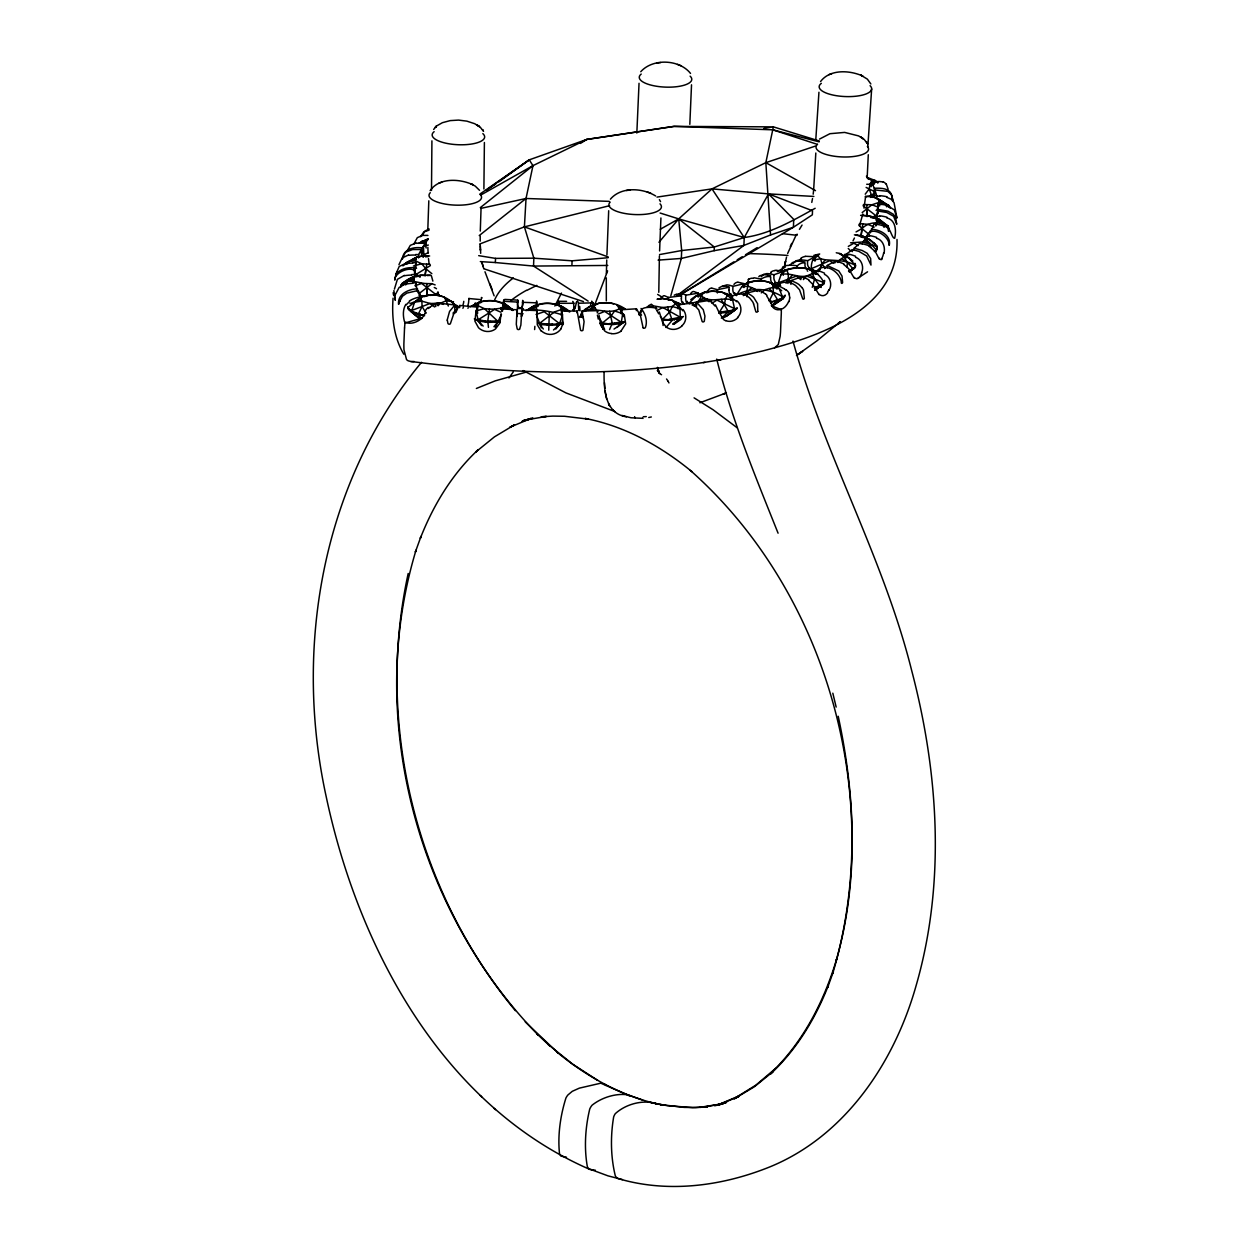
<?xml version="1.0" encoding="UTF-8"?>
<svg xmlns="http://www.w3.org/2000/svg" width="1249" height="1249" viewBox="0 0 1249 1249"><rect width="100%" height="100%" fill="white"/><g stroke="black" fill="none" stroke-linecap="round" stroke-linejoin="round"><path stroke-width="1.5" d="M480.194 241.151L480.209 236.17M789.711 297.918L789.118 301.633M501.692 311.11L501.723 308.94L517.055 309.783L516.945 316.528L517.148 315.685A15.769 0.827 86.1 0 0 517.195 315.466M621.362 312L621.346 312.391A5.23 1.998 82.2 0 1 621.237 313.811M621.362 311.907L621.393 309.736L636.428 308.8L640.456 315.654L643.094 327.769M559.333 305.63L559.318 306.598M559.333 305.131L558.709 301.712M606.296 277.824L606.327 300.868M678.363 307.004L678.41 304.818L692.414 302.992L698.784 309.939L702.157 321.539A1.608 1.405 -72.1 0 0 704.311 321.258L704.936 316.138L703.234 309.658L696.692 302.367L696.583 305.131A5.261 2.467 81.1 0 1 696.38 306.739M502.488 311.11L503.644 304.147L505.361 304.085L513.136 309.939M536.492 302.352L536.602 300.9M668.449 299.51L668.48 297.465L664.468 295.732M678.363 307.098L678.363 307.473A5.23 2.748 77.8 0 1 678.207 308.909M814.707 290.346L823.747 284.007L824.293 280.713M437.384 305.412L437.447 303.023L454.886 304.959L454.777 307.722A5.23 1.858 -79.7 0 0 455.432 311.017M668.449 299.135L668.434 300.103M730.79 298.854L730.79 299.151A5.23 3.419 72.3 0 1 730.665 300.338M730.79 298.667C731.93 293.718 743.545 292.297 747.776 296.513A28.774 17.08 77.3 0 1 749.822 298.168L752.647 301.774A9.274 5.511 77.1 0 1 753.631 303.944M393.06 298.183C391.686 317.418 393.732 337.277 403.786 354.185M760.672 281.056C759.22 277.871 772.444 274.015 770.633 278.574A5.23 3.747 71 0 0 772.007 282.977M776.894 289.143A5.23 3.966 65.1 0 0 777.112 287.785C776.847 281.852 788.416 280.9 792.397 283.632A32.521 23.122 71.4 0 1 795.675 285.584L799.563 289.784L802.732 298.87A1.624 1.062 -84.1 0 0 804.356 298.324L803.482 290.08A9.274 6.588 71.5 0 0 802.311 287.973M606.374 273.703L606.749 259.979M875.83 226.038L877.11 219.106L878.874 219.075L888.164 226.131L888.492 231.377M427.814 229.519L428.813 200.808M480.287 231.065L481.037 208.973M796.971 268.067C795.785 263.867 806.916 260.604 804.949 264.71A5.23 4.247 62.9 0 0 806.526 269.019M815.956 273.469L815.956 273.562A5.23 4.403 54.9 0 1 815.862 274.405M503.784 299.666L503.331 304.022A5.215 0.937 -85.4 0 1 503.222 305.49M447.314 320.181L447.954 323.553A1.655 1.592 53.8 0 0 450.343 323.803L454.402 311.922L459.726 305.474L477.618 307.145L477.165 308.3M561.457 311.048L577.163 311.048L580.566 330.236A1.624 1.577 -37.2 0 0 582.971 330.22L584.079 321.696L582.003 311.11L581.862 313.764M846.104 256.701L846.182 254.25L852.411 249.644L858.953 251.408L866.65 255.983L870.99 265.085L870.631 258.527L867.181 253.297L862.185 250.487L854.207 248.192L854.113 250.393M712.008 288.191L717.332 289.659L717.394 292.328A5.215 2.342 80.4 0 0 717.348 292.984M659.41 255.936L658.785 292.313M827.135 267.848L827.244 265.475L838.797 270.971L842.029 276.091L842.607 282.461A1.608 0.843 -87.3 0 1 841.342 283.101C840.952 270.643 821.077 260.526 815.972 273A15.784 13.239 72.8 0 1 808.696 268.301M866.525 238.528L866.525 238.434A5.23 4.855 16.2 0 1 866.166 240.167M866.541 238.34C867.665 223.758 889.538 234.5 889.101 245.226M418.509 257.356L418.618 254.64L421.335 249.488L412.576 249.55L405.347 252.314L402.069 259.105M606.92 254.874L608.685 210.738M415.589 285.459L415.698 282.68M517.351 309.471L517.195 315.091M659.597 250.94L660.924 217.966M871.459 184.805L871.568 182.229L876.486 181.651A42.778 33.036 -67.4 0 1 880.607 181.589M400.991 285.334L400.726 286.88L400.991 285.334C407.861 276.638 420.148 274.218 430.78 275.358L427.111 275.561M400.976 285.959L401.491 284.444M401.46 285.256L402.225 283.382L412.264 277.262L420.554 275.155L423.692 275.498M402.162 284.803L403.162 282.93M403.13 283.757L404.333 282.336M429.656 255.998L424.582 255.623L416.479 257.294L405.909 262.821L405.847 264.257L408.704 261.962M404.301 282.961L405.706 281.603M409.001 281.322L410.952 280.135M420.007 319.12L408.485 309.284L407.752 306.801M409.235 310.002L408.517 308.456M410.203 310.907L409.266 309.377M420.304 319.12L411.374 311.985L414.59 302.133C421.709 294.483 433.075 293.109 442.568 296.669M412.81 262.649L415.792 262.649L414.574 274.296M412.826 311.594L422.334 315.232L412.794 312.422L410.234 310.08M415.574 276.107L413.841 267.754M416.151 313.749L416.182 312.921M417.447 291.563L415.698 282.68L412.716 282.836M417.837 275.42L420.117 276.513L415.62 274.686L430.405 265.584M399.961 300.712L402.506 296.185L406.862 293.109L418.212 290.471L418.118 292.859M423.005 242.774C429.469 242.15 420.148 247.24 422.193 250.69A5.261 4.84 34 0 0 424.051 254.843M420.148 314.873L420.179 314.045M419.711 295.373L424.566 296.622L427.096 295.591L426.815 283.585C418.462 283.461 410.375 278.418 402.225 283.382M425.768 256.498L423.833 254.812L423.427 246.147L428.345 245.054M431.92 140.856L431.498 190.472M424.629 315.716L422.365 314.607M427.907 256.888L425.8 255.67M454.667 312.234L453.325 312.578L453.278 314.014L456.728 310.798M457.243 306.723L456.525 305.178L457.743 307.863L457.275 305.911M459.726 305.474L459.648 307.66M468.968 298.417L468.703 301.243A5.199 1.858 -79.8 0 1 467.704 305.724M536.898 314.17L537.132 310.579L521.832 310.002L520.864 325.099L519.6 329.08M522.691 300.416L522.098 309.627M577.522 301.384L577.819 301.68A52.723 7.603 89.3 0 1 578.349 302.492L578.74 310.564M640.097 314.498A5.261 1.686 85.1 0 0 640.94 311.235C641.065 306.177 653.118 307.035 656.818 308.378M877.969 204.446L877.844 209.395L887.977 211.175L893.488 214.36L895.752 218.341L896.751 224.289L893.613 216.28L886.821 212.486L877.688 210.987L876.642 218.731A5.23 4.855 -10.4 0 1 876.252 220.48M414.84 267.739C406.268 267.005 395.121 269.659 394.778 280.104C394.356 273.016 408.72 266.365 414.637 270.424A5.261 4.949 9.1 0 0 416.635 274.546M415.792 262.649L415.667 265.428A5.23 4.949 -12.3 0 0 416.557 268.394M421.335 249.503L421.225 252.251A5.261 4.871 31.1 0 0 423.083 256.404M418.212 290.471L420.975 296.513L420.866 298.87M476.244 320.212L474.308 318.917L478.336 321.04L487.703 322.383L499.834 321.961L499.865 321.134L485.315 321.024L476.275 319.385M484.393 142.495L483.894 188.989M481.552 325.567L478.336 321.04L476.088 310.939L479.132 302.336L469.936 306.895M480.568 321.18L480.615 320.353M485.283 321.852L485.315 321.024M490.17 322.211L490.201 321.383M607.779 265.444L533.526 266.068L495.353 262.54L495.525 258.387L478.695 255.655M495.088 322.258L495.119 321.43M495.197 327.285L501.474 314.514M510.092 309.424L510.154 308.003C502.098 300.103 489.389 299.26 478.992 302.133L474.745 305.38L476.743 305.256M508.499 307.613L512.808 310.517M517.898 300.197L517.351 309.393M528.015 310.626L528.062 309.799C539.911 300.025 558.319 301.618 569.669 311.547M529.576 310.345L529.623 308.925L533.261 308.316M531.325 309.502L531.356 308.69M541.363 327.8L536.82 316.184M542.3 324.459L542.347 323.632L537.679 322.913L539.927 324.443L549.638 325.271L559.162 324.818L563.424 323.069L554.556 324.178L542.347 323.632M547.203 324.881L547.234 324.053M552.105 324.974L552.136 324.147M556.882 324.74L556.929 323.913M555.805 329.033L559.162 324.818L562.534 314.982L560.723 306.146C550.715 301.946 538.272 302.227 529.826 309.861C540.739 309.736 552.042 311.423 562.534 314.982M561.347 324.194L561.379 323.366M565.141 311.032L565.188 309.611L562.472 307.192M566.905 311.376L565.188 309.611M571.917 265.038L572.089 260.807L608.107 257.731M572.698 301.415L572.916 301.618A50.241 7.275 89.5 0 1 573.541 302.539L573.822 306.021A5.23 0.859 89.4 0 0 573.947 310.689M577.163 311.063L577.085 312.859M582.643 317.668L581.331 315.06L582.221 311.891M581.519 315.997L581.409 313.499M581.331 315.06L581.706 312.391C592.963 300.9 612.088 299.526 625.062 308.893L620.05 308.3C608.169 316.231 594.102 305.131 581.706 312.391M581.956 317.152L581.55 315.17M583.939 311.22L590.855 305.693L593.712 305.818L599.13 303.101L609.075 302.695L613.649 303.866M585.125 310.845L585.188 309.409L586.593 309.081M602.752 329.268L602.424 322.96L598.708 317.418M599.957 323.819L604.844 324.272L604.875 323.444L600.004 322.991M604.844 324.272L624.89 321.633L614.024 329.065M616.694 304.631L622.689 313.593L621.128 323.616L612.182 324.646L609.809 323.569M614.555 324.209L614.602 323.382M619.067 323.694L619.098 322.867M623.079 322.867L623.126 322.055M639.035 83.277L636.834 133.081M636.428 308.8L636.35 310.611M640.269 314.217L640.237 315.045L639.129 314.561L639.191 313.14L641.643 310.845L639.191 313.14L641.564 315.076M663.094 325.505L662.657 319.182L669.964 311.688L672.243 306.52L676.052 303.46L679.846 303.757L672.024 300.135L662.532 298.495L657.848 298.995M662.61 320.603L665.124 319.525L662.657 319.182L660.315 316.528M665.077 320.337L683.453 316.512L672.711 324.022M667.528 320.197L669.948 319.354M669.917 320.181L674.429 319.697L674.476 318.87M674.429 319.697L676.568 318.62M676.552 319.244L678.55 318.089M673.289 324.147L680.315 318.714L680.002 308.597L672.024 300.135L662.532 298.495L657.036 299.229M681.392 298.511L681.501 295.779L680.159 295.092A50.21 22.95 81.9 0 0 678.098 294.264L677.473 294.124A22.623 10.351 81.9 0 0 676.849 294.046L674.179 295.186M681.97 317.855L682.001 317.027M691.524 84.807L689.823 124.322M677.926 295.342A9.274 4.247 82 0 1 678.785 294.171L681.127 293.421A22.623 10.335 81.8 0 1 681.595 293.484L683 293.874A55.362 25.277 81.8 0 1 684.436 294.483L685.779 295.17L685.67 297.902A5.23 2.357 82 0 0 686.435 302.461M692.414 302.992L692.321 305.365M658.067 260.135L681.345 258.434L714.147 250.674L714.287 247.005L678.707 218.887L660.112 213.033M690.744 299.713C701.563 290.439 717.441 288.566 730.025 295.31L727.558 295.264L725.466 298.558L724.607 303.866L718.753 313.218L727.855 312.328L737.253 308.487M721.173 312.812L721.204 311.985L731.742 310.392L737.285 307.863M725.747 312.359L725.794 311.532M718.956 287.879L723.046 285.756A22.654 13.442 77.3 0 1 723.671 285.787L724.685 285.927A50.257 29.82 77.3 0 1 727.371 286.63L729.135 287.239L729.026 289.955M729.869 311.61L729.9 310.782M722.999 286.63A9.274 5.511 77.4 0 1 723.842 285.771L726.871 284.881A22.669 13.427 77.1 0 1 727.496 284.913L728.901 285.131A52.755 31.272 77.1 0 1 731.18 285.756L732.944 286.364L732.835 289.097A5.23 3.076 77.4 0 0 733.897 293.593M733.382 310.579L733.428 309.752M725.81 316.606L734.865 310.267L732.695 300.182L727.558 295.264L721.953 292.172L711.946 291.079L703.406 292.641L698.628 301.056L694.163 305.911L698.628 301.056L704.124 297.496M736.176 309.299L736.207 308.487M743.42 293.827L743.342 295.638M765.699 294.139L759.236 290.033L747.23 292.953L747.121 295.716A5.261 3.185 76.3 0 1 746.996 296.825M714.147 250.674L743.904 245.413L770.555 234.968L765.84 162.651L773.365 126.867L819.36 141.012M776.378 270.299L783.357 271.439L773.99 274.749L773.865 277.481A5.23 3.653 71.6 0 0 775.223 281.884M787.947 281.634L787.869 283.445M791.07 283.289L791.179 280.541M814.91 256.872L807.635 260.682L807.51 263.414A5.23 4.169 63.8 0 0 809.071 267.739M815.816 153.018L813.614 190.535M818.938 92.239L815.784 139.904M824.683 266.771L824.605 268.566M852.411 249.659L852.333 251.642M868.289 154.72L867.165 177.858M871.646 89.007L867.821 146.867M870.225 230.815L870.131 232.985M871.099 231.627L873.91 224.102L876.845 224.57M872.333 197.404L869.179 188.942L870.178 183.665L872.426 180.402L875.018 180.496L877.625 182.573M874.206 191.019L874.316 188.271L871.568 182.229M892.005 196.452L892.941 200.746L891.427 194.688L887.742 191.347L874.971 189.926L874.862 192.689A5.23 4.684 -43.5 0 1 872.708 196.78M877.844 209.395L877.594 213.001M425.909 242.946L425.862 244.039M785.215 295.123L780.719 298.901L771.367 301.93L777.424 301.056L783.139 298.573L785.168 295.951M775.567 301.212L775.598 300.385M809.727 268.301L816.799 271.673C805.09 267.536 790.617 264.195 781.047 274.624L777.659 284.444L780.594 285.49L776.55 282.539M779.033 284.897L779.064 284.069M779.142 300.213L779.173 299.385M782.015 298.979L782.061 298.152M773.802 304.881L783.139 298.573L779.22 288.613C769.837 279.417 754.177 278.121 743.186 285.069M784.06 297.527L784.091 296.716M814.91 290.096L819.5 286.833L819.563 285.397C813.692 278.527 808.759 269.253 812.756 260.12L819.672 253.969L815.285 254.999M812.912 270.502L812.943 269.675M816.221 286.895L814.27 288.066L822.107 284.475L824.559 280.432L824.527 281.977M816.19 287.52L817.986 286.271M817.954 287.098L820.936 285.069M820.89 285.88L822.107 284.475M822.076 285.1L823.075 283.648M816.003 289.222L823.747 284.007L823.809 282.586C819.531 272.985 808.868 266.786 798.47 267.973M824.262 282.899L824.293 282.087M844.808 255.67L844.87 254.25L847.244 255.655M848.555 271.595L854.613 267.52L855.362 264.257M850.179 270.924L851.631 269.581M849.679 272.188L853.848 268.192M853.816 269.019L854.613 267.52M854.909 264.148L854.941 263.32M854.597 268.145L855.175 266.63M855.128 267.458L855.534 264.991M860.936 237.232L862.825 223.899M863.465 236.248L863.434 237.076L865.9 237.045L858.531 235.858M874.331 216.748L871.927 217.607L876.626 216.218L878.656 211.19M874.971 189.926L876.829 196.374M854.378 234.843L857.688 235.483L855.971 234.906C863.309 235.437 870.225 239.074 875.33 244.32L877.235 248.473L875.362 251.642L869.117 246.256M875.33 244.32L877.282 247.645L875.362 251.642L879.187 259.011M876.174 251.19L876.236 249.769L865.713 238.793L860.873 235.577M876.736 246.802L876.782 245.975M876.767 250.112L876.814 249.285M877.126 249.191L877.157 246.521L868.836 238.965L865.713 238.793L862.794 241.978L850.522 242.806M883.636 224.445L883.699 223.025L878.874 219.075L870.772 216.171L862.294 215.515M879.608 206.054L878.344 199.044L888.726 205.445L888.664 206.866L884.62 203.509C879.358 199.091 872.255 194.938 865.26 196.718C874.269 195.125 882.184 201.027 888.601 206.631M882.059 222.619L885.119 224.039L889.069 229.754M886.15 204.93L884.62 203.509M886.322 225.538L885.119 224.039M887.524 205.773L886.181 204.305M887.321 226.444L886.337 224.914M888.101 227.568L887.368 225.616M888.679 228.083L888.71 227.256M888.882 230.878L889.101 228.926M878.562 200.761L888.726 205.445L890.334 208.083L889.616 207.365M876.72 198.794L876.782 197.295M425.847 244.195L425.768 245.725A5.23 4.949 18.3 0 0 426.206 247.989M537.086 315.435L537.289 324.771L541.176 331.141M835.081 261.525L835.019 262.852M801.187 278.527L801.28 276.903L803.575 277.793M693.835 291.548L698.378 293.203L698.3 294.67M738.128 282.243L744.107 283.648L743.936 286.286A5.215 3.794 73 0 0 743.936 287.551M759.236 290.033L759.158 291.47M783.342 271.736L783.279 272.735M481.318 298.792L480.771 301.071M536.664 304.413L536.711 301.665M578.74 303.242L593.025 302.836L592.932 305.583A5.215 1.702 87.3 0 0 592.853 306.848M655.787 307.223L655.678 308.94M696.692 302.367L710.275 300.26L710.166 301.883M477.602 307.223L477.508 308.768M537.132 310.595L537.054 311.828M581.972 311.001L597.412 310.689L597.272 312.89M588.154 301.118L533.526 266.068L533.854 258.184L524.408 226.865L526.032 198.482L532.964 165.649L529.248 159.841L479.928 194.063M814.832 258.496L814.77 259.48A5.215 4.621 53.4 0 0 814.988 261.197M783.279 272.938L783.201 274.109A5.215 4.247 65.2 0 0 783.279 275.28M847.025 267.52L847.337 262.321L844.012 257.107L840.811 253.719L836.252 252.766M480.646 302.914L480.756 301.274M536.586 305.568L536.539 303.476M849.32 271.517L855.424 266.958L855.331 264.882M698.269 295.061L698.222 295.841A5.215 3.201 78.8 0 0 698.191 297.106M404.535 327.956L403.88 343.725A91.458 61.966 -68.4 0 0 403.973 349.798L406.534 359.556A10.96 7.432 -68.4 0 0 408.251 360.836L410.952 361.523M536.633 304.897L537.32 306.567M477.493 309.049L477.43 309.893A5.23 1.28 -80.8 0 0 477.743 313.171M517.055 309.783L516.29 324.256L517.211 328.971A1.577 1.561 11.9 0 0 519.615 329.096M521.832 310.002L521.504 316.606L521.567 315.466M897.001 239.48C899.311 309.986 818.095 336.824 762.546 350.985C647.809 378.369 528.062 376.261 411.67 361.57M414.684 269.347L414.543 272.126A5.261 4.965 4.9 0 0 416.463 276.123M501.083 313.749L499.897 323.007L495.478 328.987A13.302 13.052 51.1 0 1 478.523 327.753L474.917 321.18L475.947 311.891M394.434 289.081L397.401 279.339L404.426 275.358M396.011 273.796L399.18 266.537L405.628 263.32M813.177 194.188L813.708 189.645M475.338 302.867L474.198 305.396M865.651 196.234L863.996 208.161M404.801 263.82L409.485 261.244L415.371 260.822L421.709 263.742L425.94 268.816L425.003 276.029L426.799 264.132M860.998 235.811L861.982 228.598C868.898 221.432 879.874 221.354 888.164 226.131M501.536 310.095L501.723 308.925M883.949 253.328C885.619 247.255 882.778 239.746 876.455 238.231M512.933 310.377C505.47 305.412 497.414 309.971 489.483 309.034L487.766 320.962L488.453 327.363M548.748 330.189L549.341 311.828M576.273 303.07L574.93 308.69L572.667 309.83M784.84 264.897L786.527 257.169M811.788 202.4L812.521 198.544M408.189 573.478C375.09 725.06 416.557 891.333 515.384 1010.675M503.972 302.242L503.285 304.397M407.439 250.346L410.328 245.35L416.011 243.055M557.569 302.758L558.194 301.274L566.578 301.337M862.825 214.032L859.406 226.038M557.304 303.882L556.742 305.505M812.256 287.332L814.645 278.824L809.602 274.749C800.25 279.667 790.57 271.767 781.047 274.624M670.807 295.794L681.345 258.434L681.673 250.534L678.707 218.887L711.992 188.88L765.84 162.651L815.316 146.117M398.931 264.694L402.225 257.903L408.595 254.952M861.623 272.735C864.214 266.896 861.529 259.199 855.471 257.247M889.335 245.116C891.224 235.296 880.077 229.519 871.193 229.238M402.397 259.136C403.13 248.926 413.903 246.662 422.303 247.927M399.727 301.384L398.712 304.241M420.663 236.701L423.77 231.955L429.047 230.175M415.371 260.822L416.479 257.294M787.635 253.485L796.425 234.437M422.287 235.53L424.957 231.018L429.156 228.989M594.586 305.24L607.607 270.892M888.523 230.55L888.945 229.457C881.388 221.198 872.13 214.703 860.608 215.374M413.762 244.258L417.322 237.653L423.38 235.046M415.121 285.662L421.694 283.476L436.65 295.139L437.993 291.782M757.784 311.376L757.597 303.71L753.631 297.309A32.521 19.266 77.1 0 0 750.914 295.186L747.23 292.953M790.274 246.553L791.679 243.414M395.215 294.842L399.149 287.442L405.55 283.882M829.117 290.096C832.427 284.616 830.304 276.825 824.402 274.296M660.331 299.26L661.346 297.262M581.644 313.811L582.19 312.703M781.109 271.517L782.873 268.27M853.02 240.807L854.441 238.013M430.14 190.66C439.133 177.358 459.741 178.701 472.762 184.665L470.701 183.681L475.229 186.101L479.522 190.316M554.853 306.036L561.472 293.062M405.675 284.928L407.393 281.618L413.669 277.45L414.153 280.9M706.294 292.812L707.262 290.97M746.527 284.304L748.416 280.838M609.559 329.58L612.244 323.226L609.668 311.22M425.05 313.421L425.722 312.203M424.972 313.546C421.99 320.931 410.578 325.927 404.489 321.649C402.959 316.044 402.662 309.455 405.831 304.35M790.305 265.241L791.163 263.882A9.274 7.478 63.1 0 1 792.615 262.524L796.737 261.26A22.623 18.282 63.3 0 1 797.58 261.213L800.078 261.291A55.362 44.714 63.3 0 1 802.654 261.572L805.074 261.978M813.864 196.436L768.51 193.892L744.232 237.529L743.904 245.413L677.005 295.56M433.637 129.443L436.807 125.852L442.38 122.699L450.218 120.607L458.555 120.091L466.845 121.137L474.745 123.729L480.272 127.242L483.55 131.332M820.546 81.56C829.976 68.914 849.929 70.178 862.887 76.111L860.826 75.127L867.368 79.14L870.85 83.964M761.219 276.825L763.592 274.343L766.667 273.625A22.654 16.096 71.2 0 1 767.417 273.625L768.635 273.703A50.257 35.706 71.2 0 1 771.851 274.249L773.99 274.749M837.938 262.54L839.422 259.995L844.012 257.107L848.414 257.544L852.833 261.041M420.226 297.715L421.834 301.165L422.1 306.52L418.056 314.654L421.787 318.511M800.234 259.511L801.062 258.387M452.669 303.398L453.34 302.086A4.528 2.951 -72.9 0 0 453.481 301.618M799.422 229.379L802.061 225.054M781.921 271.876L784.606 270.081L786.808 270.252L788.244 273.718L788.353 279.073L785.918 283.086L792.334 274.921M735.895 294.342L736.66 294.873L741.703 286.77C751.695 278.949 766.527 279.151 776.909 285.834M560.973 328.706L562.956 323.475L562.503 315.935M793.115 263.477L795.8 260.869L799.298 259.964A22.623 18.251 63.1 0 1 800.141 259.917L801.515 259.933A50.21 40.514 63.2 0 1 805.199 260.292L807.635 260.682M640.753 71.724C652.743 58.125 679.362 59.265 690.525 73.426M610.402 199.184C621.128 186.476 642.501 187.865 655.631 195.968M424.27 244.882L426.768 241.135L421.975 241.291L418.79 243.414M822.139 264.148L825.136 259.745C835.472 260.744 846.01 259.761 855.487 265.522L848.414 257.544L839.047 253.516M508.952 377.963L513.355 371.796M407.549 263.882C412.061 257.84 421.038 254.983 428.391 256.186M421.522 362.304C322.367 481.817 293.453 646.826 326.161 796.487C358.244 947.726 442.177 1105.162 589.95 1169.47L595.367 1170.235M865.214 194.188L869.179 188.942L874.347 191.456M797.33 234.266L796.971 235.327L782.483 233.641M493.933 326.692L497.477 322.445M658.957 242.29L678.707 218.887L744.232 237.529C770.024 234.031 792.928 220.495 815.16 208.286M438.149 305.724L440.226 303.304L446.205 300.728L451.654 301.462L458.055 307.566M666.045 327.503L672.212 320.29L667.544 307.02L662.844 307.519L653.368 305.88L646.935 307.113M688.995 303.351L695.958 296.185L701.313 295.935C710.587 303.913 722.5 296.481 732.695 300.182M803.357 279.604L806.557 275.998L823.809 282.586M737.597 317.371C742.406 312.921 741.812 304.537 736.801 300.744M428.469 308.503L430.046 307.129M873.457 182.011L875.018 180.496L877.938 182.947M418.961 293.671L431.92 283.679L435.152 284.913M681.751 325.895C686.7 321.93 687.106 314.186 682.984 309.471M862.169 212.58L871.927 204.758L878.812 202.494L884.87 203.493L886.774 206.866M616.99 327.472L621.128 323.616M819.531 139.076L829.929 133.705L844.652 132.41L858.641 135.922L864.152 139.435L867.446 143.526M553.51 329.955L559.162 324.818M721.329 318.183L727.855 312.328L727.917 310.907L721.204 299.338M454.886 304.959L449.562 311.407L447.361 319.432A12.74 9.898 -82.4 0 0 447.189 320.197M839.999 321.961L817.08 340.743L796.472 355.465M840.187 321.774L837.767 323.897L840.343 321.649M588.482 310.377L593.712 305.818L596.023 309.284M428.142 238.637L420.195 242.806L421.834 242.54M700.299 295.638L704.046 292.5L707.683 291.86M761.234 292.875L765.294 289.503L772.741 287.442L779.22 288.613L781.702 290.767M854.207 248.192L859.577 243.446L862.388 244.07M602.424 322.96L611.011 315.966L614.633 311.017L622.689 313.593M621.159 330.813L625.687 323.866L624.25 314.545M751.57 287.613L743.826 295.326L746.777 291.501L748.401 282.789L744.529 284.803M480.287 207.646L532.964 165.649L586.811 139.42L674.054 126.383L773.365 126.867L763.857 128.444M479.241 235.561L526.032 198.482L609.262 201.37M678.41 320.072L681.439 317.699M771.617 305.521L777.424 301.056L777.487 299.635L773.303 292.797L769.009 288.472M874.347 251.627L875.408 250.815M771.944 305.505L780.89 298.792M819.203 141.855L772.788 129.818L674.054 126.383L586.811 139.42L529.248 159.841L498.976 181.73M678.379 319.51L681.423 317.324M726.137 316.309L732.429 311.828M486.361 190.129L529.248 159.841M402.896 265.865L409.485 261.244L415.979 259.152M454.636 313.046L455.776 312.25M849.414 271.158L855.424 266.958M673.742 324.397L681.205 319.244M796.768 355.231L802.701 351.219M796.706 355.278L802.373 351.437M486.345 190.238L495.822 183.868M723.92 317.621L734.865 310.267M772.272 305.896L783.139 298.573M539.99 323.023L554.431 311.922L561.269 309.611L569.825 311.844M857.938 278.137L867.555 271.814M712.117 303.21L716.942 300.119L734.927 308.846M409.36 300.947L411.436 299.776M580.41 143.432L586.811 139.42M526.032 310.704L534.619 305.459L536.086 305.677L536.633 309.143M680.83 294.296L733.897 261.853M737.207 259.823L742.187 256.779M745.497 254.749L757.113 247.661M679.159 295.467L793.412 227.24L812.35 214.828L812.521 210.769L768.51 193.892L711.992 188.88L657.005 197.092M785.199 267.192L777.237 271.548M478.398 319.619L494.557 309.409L500.88 312.203M848.321 246.381L853.801 243.258L858.266 245.631M480.6 195.141L532.964 165.649M660.268 229.254L678.707 218.887M856.049 231.924L861.951 228.598L869.335 234.703M502.629 305.583L505.361 304.085M526.75 290.424L536.82 285.397M489.483 309.034L484.409 308.659L478.008 305.724L472.06 306.146C483.191 298.355 499.912 298.573 509.373 308.893L503.097 305.849M648.34 305.818L651.353 304.21L653.368 305.88M827.244 265.475L835.097 261.213L837.689 261.993M657.052 310.47L662.844 307.519L680.377 317.293M423.833 254.812L428.423 252.579M697.894 295.467L704.046 292.5M476.369 388.47L495.244 380.851L527.515 371.749M424.832 240.698L427.939 239.293M561.113 305.974L567.311 310.579L561.004 307.878M588.498 310.377L594.867 307.551M437.447 303.023L433.59 304.881A42.778 25.886 -76 0 0 430.343 306.864M811.257 268.722L829.711 260.698L833.77 263.32M421.038 299.448L409.937 303.585M726.2 392.935L699.908 402.756M809.602 274.749L812.677 273.484L818.204 274.265M598.412 313.999L604.688 311.423L621.19 322.195M479.616 244.055L524.408 226.865L609.606 205.679M411.436 310.564L430.109 303.476L440.226 303.304L443.457 304.397M801.28 276.888L791.179 280.525L796.425 282.961A28.774 20.437 71.2 0 1 798.907 284.507L802.342 287.957M529.841 309.861L536.367 307.41M413.919 279.183L407.393 281.618L400.757 286.052M777.721 283.023L796.44 276.107L800.828 279.635M430.156 295.467L431.28 295.061M438.899 183.166L441.771 182.151M829.024 74.612L831.896 73.597M770.555 234.968L793.412 227.24L793.74 219.356L768.51 193.892M536.04 314.467L544.236 311.735L559.224 323.397M736.66 294.873C751.82 286.942 768.853 287.926 783.201 297.153M472.075 306.13L478.57 304.022M689.354 303.897L706.934 299.042L708.714 301.633M851.599 270.409L852.864 268.613L847.337 262.321L841.717 258.559M848.586 270.768L850.21 270.299M419.57 297.075L428.829 295.357M870.225 196.593L872.395 195.984M405.909 262.821L407.205 262.462M405.004 322.96L421.787 318.261M421.975 241.291L428.235 239.558M476.088 310.939L484.409 308.659L497.539 321.024M413.388 266.021L421.709 263.742L430.187 264.382M602.549 303.304L604.094 302.898M420.975 296.513L416.011 297.933A42.778 31.537 -59.6 0 0 411.827 299.573M744.107 283.648L732.944 286.364M774.552 347.847L778.283 344.537L780.11 336.418A100.123 65.526 74.5 0 0 780.516 332L781.312 313.046A105.822 69.257 74.5 0 0 781.312 309.924M721.984 1103.897L714.412 1105.615L726.091 1102.258L716.879 1105.303L739.392 1095.795L734.771 1098.23L755.988 1085.053L775.582 1068.426L773.272 1070.721C804.434 1040.011 824.621 999.84 836.892 958.217L836.362 960.059C858.937 880.81 855.44 796.175 838.204 716.255M729.135 287.239L717.441 289.706M480.678 208.427L526.032 198.482M648.746 417.509L651.338 416.963M789.868 269.003L784.606 270.081L795.613 267.973M722.172 1103.804L699.955 1107.332L705.154 1107.036L692.571 1107.566L667.356 1105.693L654.617 1103.32L657.786 1104.1C643.75 1099.136 626.108 1103.804 615.32 1113.64A10.507 7.432 -75.4 0 0 613.665 1116.903C610.402 1136.106 610.636 1156.793 615.289 1175.731A10.57 7.463 -75.4 0 0 617.615 1178.416C667.95 1193.529 722.656 1186.113 770.727 1166.535C846.104 1135.279 894.799 1061.494 916.235 985.196C945.743 882.668 938.514 772.678 911.645 670.416C883.262 556.711 823.762 453.902 792.99 341.071M874.409 195.874L876.283 195.5M747.62 282.586L752.132 281.759M659.534 254.577L681.673 250.534L714.287 247.005L744.232 237.529L711.992 188.88M405.675 282.43L409.048 280.494M866.712 184.259L873.816 184.493M812.756 260.12L820.577 258.793L825.136 259.745M698.378 293.203L685.779 295.17M703.312 362.632L704.982 362.351M719.143 360.04L720.954 359.743M805.262 256.264L814.926 256.732M681.501 295.779L668.48 297.465M417.556 288.8C408.642 288.987 397.525 294.108 398.525 304.256M660.752 62.559L656.662 63.075M630.402 190.02L626.311 190.535M774.802 270.409L775.816 270.315M577.335 301.259L576.585 301.915A9.274 1.358 89.6 0 0 576.257 302.929M678.504 318.917L680.315 318.714M667.544 307.02L672.243 306.52L680.002 308.597M741.703 286.77L748.073 286.224L755.083 289.003L757.472 291.501M431.701 295.342C442.208 293.937 452.919 300.213 457.431 309.721M411.592 274.577L414.574 274.499L414.465 277.231A5.23 4.84 21.3 0 0 414.465 277.809M789.399 264.913L797.034 265.74M566.515 1157.23L561.394 1156.199M641.892 418.29L631.026 417.775L621.955 415.433M874.316 188.256C880.748 188.053 890.084 187.881 891.817 195.765M737.737 282.227L737.456 282.227A11.772 7.385 82.8 0 0 733.944 284.413M436.65 295.139L438.821 295.107M573.947 303.288L559.38 303.288M495.525 258.387L533.854 258.184L572.089 260.807M711.649 288.16L710.884 288.191A10.976 5.886 86.5 0 0 708.152 290.33M415.667 254.531L418.618 254.624M813.833 255.342L817.377 255.405L820.577 258.793L822.123 264.148L825.324 268.238M754.099 277.793L760.735 279.011M426.815 283.585L431.92 283.679M771.414 301.118L769.15 301.071L773.303 292.797L773.069 284.007L777.128 286.411M622.47 1179.602L607.951 1175.84L588.935 1168.799A10.507 7.119 -68.4 0 1 587.327 1166.55C584.001 1147.784 585.297 1127.566 589.731 1109.05A10.57 7.166 -68.4 0 1 592.104 1105.178C601.659 1097.574 615.648 1093.078 627.747 1094.811L642.673 1100.072M863.402 204.555L871.927 204.758L878.39 207.225M665.124 319.525L667.559 319.572M422.131 295.716L424.598 295.794M536.758 302.851L522.441 302.305M874.3 217.56L876.564 217.638M693.398 291.501L693.179 291.501A11.772 5.792 87 0 0 690.681 293.609M517.57 308.409L523.409 308.675M516.992 313.499L523.112 313.78M517.664 302.086L503.378 301.274M607.311 324.272L609.777 324.397M504.737 299.401L517.32 300.119M876.829 196.046L879.796 196.265M480.319 261.603L495.353 262.54M787.947 255.452L781.577 255.03A271.548 91.099 2.4 0 0 748.807 253.609M859.437 223.633L867.899 224.305L874.206 227.115M715.443 304.834L718.784 311.875L721.204 311.985M604.875 323.444L607.342 323.647M480.865 299.619L468.812 298.511M473.418 305.146L476.103 305.412M880.998 181.651L882.996 182.026M876.751 216.093L879.718 216.452M880.935 204.539L877.953 204.243L877.844 207.022A5.23 4.934 24.1 0 1 876.095 210.488M880.982 202.244L882.887 202.557M866.619 235.78L869.507 236.326M649.012 1101.852L651.978 1102.914A10.57 7.463 -75.4 0 1 652.493 1103.289M882.84 203.977L884.589 204.321M846.182 254.25L848.898 254.937M862.794 241.978L877.157 246.521M770.742 275.842L768.619 275.326A52.755 37.517 71.4 0 0 765.887 274.842L764.31 274.718A22.669 16.112 71.4 0 0 763.436 274.718L759.814 275.779A9.274 6.588 71.1 0 0 758.83 276.7M886.884 197.389L891.099 199.2L894.05 202.681L896.954 218.06L894.346 209.957L888.039 205.898M769.571 282.617L774.13 283.882L777.487 286.724M807.135 268.832L811.226 270.018M724.763 293.718L730.009 295.31M411.374 311.985L412.794 312.422M626.42 416.838C604.75 413.481 603.813 388.798 604.094 371.702M886.79 217.951C895.923 219.98 896.376 230.94 894.659 238.309C891.286 238.2 890.709 225.647 883.87 226.334M772.788 129.818L817.127 144.291M816.034 270.83L818.485 271.658M483.66 268.722L583.486 301.587M613.852 411.155L565.922 392.889L523.175 370.563M674.038 301.79L679.831 303.741M524.408 226.865L608.185 256.919M872.989 242.774L874.269 243.243M681.173 65.775L677.52 64.402M650.807 193.236L647.154 191.862M618.911 306.567L625.046 308.893M875.018 180.496L866.962 177.311L874.94 182.869M444.129 297.09L445.409 298.995L451.654 301.462M771.304 305.693L781.312 309.674M887.555 204.945L888.726 205.445M777.175 285.037L784.434 288.925M629.215 1095.935A10.507 7.119 -68.4 0 0 628.762 1095.498L600.8 1083.18L579.333 1088.144L572.276 1091.314L567.967 1094.92A10.507 6.745 -62 0 0 565.922 1098.043C560.364 1115.732 557.569 1135.247 559.505 1153.686A10.57 6.791 -62 0 0 561.394 1156.199M876.517 220.792L882.778 223.868L884.042 227.318M866.119 187.428L869.179 188.942M566.937 310.548L568.514 311.344M659.862 373.794L661.564 374.731M871.302 182.042L874.378 183.681M840.53 254.328L844.995 256.732M843.809 264.507L848.586 268.582L854.097 277.949M765.84 162.651L815.503 190.644M864.246 240.386L870.288 243.82L870.834 247.302M694.085 397.853L713.101 409.766L737.238 427.829M730.837 296.481L732.585 297.559M657.645 294.421L662.61 297.403M604.204 1083.929L604.688 1084.226A10.57 6.791 -62 0 1 605.937 1085.49M597.74 1080.385L572.729 1064.226L548.311 1044.539L549.763 1045.881L536.742 1033.719L538.116 1034.999C416.807 910.662 365.411 717.238 416.026 550.184L415.355 552.042L421.038 536.336L420.335 538.303C433.262 505.283 452.06 474.089 478.117 449.765L475.744 452.013L494.432 436.869L514.51 424.832L509.92 427.205L531.122 418.384L522.082 421.35L533.058 418.181L523.784 420.304L546.391 416.448L541.223 416.791L552.823 416.104L564.564 416.276L588.341 419.133L585.141 418.431C624.765 426.065 660.986 446.19 691.899 471.669L690.338 470.405C827.509 591.885 885.322 798.189 832.708 973.502L833.38 971.628L827.697 987.334L828.399 985.383C815.472 1018.388 796.675 1049.582 770.617 1073.906L772.99 1071.673L754.302 1086.802L734.225 1098.855L738.815 1096.481L717.613 1105.287L726.653 1102.321L715.677 1105.49L723.093 1103.788L702.344 1107.223L707.512 1106.879L695.912 1107.566L684.171 1107.395L660.393 1104.553L663.594 1105.24C623.969 1097.606 587.748 1077.481 556.835 1052.001L558.397 1053.282L525.251 1021.901M808.993 280.619L812.693 284.226L819.079 294.702M511.59 309.018L512.839 309.893M710.275 300.26L711.774 301.352M863.028 205.742L876.626 216.218M784.653 289.097L785.886 290.08M591.667 301.165L593.025 302.836M434.574 306.973L430.109 303.476L421.834 301.165L414.59 302.133L408.033 307.348L408.485 309.284M425.956 268.832L431.857 273.687M612.775 409.859L615.351 412.029M419.805 318.807L407.72 307.629M678.41 304.818L679.706 305.943M765.902 294.311L766.948 295.357M480.303 1095.529L481.677 1096.794M494.011 1108.331L495.463 1109.674M658.145 371.218L657.333 370.438L659.425 372.78M848.243 248.457L850.819 251.049M478.336 321.04L483.16 326.067M635.148 417.837L634.929 417.572A54.441 6.323 -73.6 0 1 634.617 416.682M886.29 184.04L888.117 189.161M858.797 224.773L861.951 228.598M641.034 308.456C645.421 313.577 647.794 321.18 645.39 327.597A1.608 1.514 -61.2 0 1 643.094 327.769M866.416 176.187L868.445 179.294M539.927 324.443L543.331 329.018M658.598 371.796L657.77 370.625L659.769 373.482M621.393 309.721L622.189 310.907M772.678 306.208L771.008 303.117M659.394 199.637L660.549 201.667M582.003 315.716L582.674 316.856M422.1 306.52L426.065 313.249M658.114 370.891L659.129 372.624M601.003 324.693L602.83 327.894M788.384 279.073L790.289 282.461M642.595 417.869L642.798 418.228A27.166 1.671 77.3 0 0 643.016 418.446M609.512 405.675L608.544 403.817L609.325 405.347M867.228 143.104L867.633 143.947M659.3 312L662.719 322.617L666.279 327.082A13.801 12.709 -68.7 0 0 681.892 326.083M658.317 371L659.222 372.873L657.474 367.362L658.754 372.046L658.082 369.532M445.409 298.995L448.329 306.036M597.412 310.689L597.943 311.891M602.361 324.381L604.657 329.455M494.136 295.841L484.971 271.751M778.08 533.198C755.255 476.056 731.461 418.977 716.739 359.088M769.899 300.322L770.43 301.712M489.983 283.835L492.137 289.596M482.707 265.319L483.051 266.646L481.911 262.321L483.706 268.394M789.227 294.936L789.571 296.388A10.008 9.883 49.8 0 1 789.68 297.918M718.784 311.875L723.514 319.479A13.302 10.851 -76 0 0 725.731 320.728M753.584 303.96L755.879 311.797A1.624 1.28 -78.7 0 0 757.815 311.391M431.467 276.029L432.872 281.119M606.14 396.917L606.671 398.931M832.818 693.179L836.159 707.09M561.738 312.25L561.504 311.251L561.41 313.718A5.23 1.171 86.1 0 1 561.316 315.388M599.145 315.56L600.91 325.614L604.781 331.016A13.739 13.036 -46.3 0 0 611.667 333.545M605.671 394.512L605.999 396.105L605.109 390.937M435.167 303.382L435.776 306.551M394.309 294.811L395.293 300.291L393.888 290.549M428.485 258.605L429.141 264.163M604.5 382.694L604.875 388.361M480.241 244.882L480.693 253.328M480.412 249.332L480.459 250.315L480.272 245.803M427.861 247.349L428.095 253.11M866.822 204.633L867.071 216.639L867.009 209.395M426.986 288.332L427.096 295.591M522.691 300.556C524.611 310.658 515.337 310.205 517.898 300.338M646.264 416.588A54.441 54.175 43 0 1 643.266 416.713M660.003 203.821A26.26 8.805 2.4 0 1 635.413 214.578A26.26 8.805 2.4 0 1 610.183 202.119M482.832 133.612A26.26 8.805 2.4 0 1 458.164 144.728A26.26 8.805 2.4 0 1 434.152 131.66M668.949 382.943A31.334 25.62 8.6 0 0 668.746 382.506A23.59 19.281 8.6 0 0 668.121 381.351M666.529 378.993A19.906 16.268 8.6 0 1 668.121 381.351M690.135 76.158A26.26 8.805 2.4 0 1 665.092 87.102A26.26 8.805 2.4 0 1 641.221 74.066M867.368 146.461A26.26 8.805 2.4 0 1 841.717 156.921A26.26 8.805 2.4 0 1 817.564 144.244M480.194 194.454A26.26 8.805 2.4 0 1 455.417 205.133A26.26 8.805 2.4 0 1 430.296 192.674M494.573 300.119A271.72 91.146 2.4 0 1 513.339 277.949M510.935 300.509A271.72 91.146 2.4 0 1 526.391 290.346M870.1 85.681A26.26 8.805 2.4 0 1 844.589 96.532A26.26 8.805 2.4 0 1 821.327 83.355M821.249 287.473A10.086 3.388 2.5 0 1 819.328 285.443M883.074 181.823A11.694 9.024 -64.1 0 1 886.166 184.196M803.622 277.465A40.155 31.319 80.3 0 1 809.165 280.073M827.681 292.812A13.88 8.103 -87.1 0 1 819.188 294.327M828.914 289.862A13.302 8.181 -84.4 0 1 827.556 292.079M818.517 270.846A40.155 30.694 60.3 0 1 824.605 273.25M837.72 261.712A40.171 34.925 73.3 0 1 843.965 264.039M861.716 272.875A13.801 6.089 89.6 0 1 854.207 277.403M848.93 254.187A40.124 33.785 49 0 1 855.627 256.295M862.419 243.836A40.109 37.47 61.1 0 1 869.163 245.834M881.778 259.449A13.817 3.966 86.4 0 1 879.265 258.168M882.184 258.34A14.082 4.153 -88.9 0 1 881.732 258.949M883.683 252.782A13.739 4.075 -89 0 1 882.106 257.794M869.569 235.624A40.155 35.893 32.3 0 1 876.642 237.388M876.876 224.367A40.187 38.953 35.9 0 1 883.933 225.991M879.764 215.827A40.218 36.877 10.3 0 1 887.009 217.232M880.951 204.352A40.374 39.437 -4 0 1 888.07 205.617M879.858 195.718A40.124 36.689 -12 0 1 887.071 196.78M788.681 301.399A13.333 9.492 -76.7 0 1 781.281 309.252M789.087 294.015A8.743 8.072 87.7 0 1 789.415 294.858M786.043 289.737A10.601 8.478 78.5 0 1 789.399 293.765M891.692 195.843A12.74 8.712 -85.7 0 1 891.88 196.53M748.963 279.292A11.756 7.884 65.6 0 1 753.412 278.308M747.948 279.885A9.524 5.823 89.8 0 1 748.947 278.839M783.576 266.833A11.772 9.055 57.2 0 1 788.603 265.428M782.405 267.598A9.539 7.01 85.9 0 1 783.466 266.474M770.664 272.969A9.539 7.275 24.5 0 1 771.179 272.438M770.914 272.126A10.976 8.119 59.3 0 1 774.864 270.643M800.968 258.293A10.976 8.993 48.6 0 1 805.34 256.498M775.613 287.411A15.784 11.944 73 0 1 771.492 283.742M791.054 283.289A5.261 3.763 70.9 0 1 790.898 284.382M778.111 286.021A15.784 11.725 79.7 0 1 774.755 282.586M807.713 271.158A15.784 13.364 64.5 0 1 807.151 270.674M846.104 256.982A5.23 4.699 39.4 0 1 845.995 257.825M846.088 255.936A15.581 13.692 42.5 0 1 843.684 255.795M867.149 237.357A15.581 13.677 25.3 0 1 866.556 237.638M867.54 236.139A15.581 14.254 22.3 0 1 862.185 237.451M875.096 217.295A15.581 13.942 5.3 0 1 873.27 218.216M877.376 214.89A5.261 4.965 9.3 0 1 875.346 217.591M877.735 212.158A5.261 4.949 4.9 0 1 875.518 215.999M875.268 215.718A15.581 14.395 -1.8 0 1 870.865 217.623M872.302 196.296A16.05 13.474 -35.9 0 1 870.584 197.436M874.222 191.019A5.23 4.621 -45.3 0 1 872.067 195.125M871.646 194.61A16.19 13.786 -44.9 0 1 869.366 196.187M871.459 185.008A5.215 4.293 -58.5 0 1 871.084 186.741M404.535 327.956A98.374 66.665 -68.4 0 1 404.973 323.241M414.122 361.476A44.777 30.335 -68.4 0 1 410.937 361.57M424.972 311.22A11.694 6.823 -74.4 0 1 428.298 307.316M732.601 298.542A40.155 20.249 70.2 0 1 736.676 301.727M737.847 317.714A13.88 11.756 -76.7 0 1 725.966 320.712M711.587 302.508A40.155 20.452 85 0 1 714.912 305.958M679.753 307.301A40.171 14.629 75.1 0 1 682.766 310.751M656.521 310.095A40.124 14.504 88.9 0 1 658.676 313.811M622.33 313.202A40.109 8.415 79.3 0 1 624.157 316.903M621.299 330.985A13.817 13.38 -52.5 0 1 613.243 333.764A14.082 13.349 -46 0 1 611.667 333.639M597.381 315.17A40.155 8.072 -87.6 0 1 598.271 319.12M562.315 321.04A40.187 2.061 83.3 0 1 562.924 324.756M561.066 328.784A13.161 13.115 71.1 0 1 541.395 330.907M534.853 326.317A40.218 1.639 -84.5 0 1 534.619 329.564M500.708 309.206A40.374 3.934 86.7 0 1 501.349 307.473M476.681 306.146A40.124 4.262 -81.6 0 1 477.618 305.178M781.25 309.206A13.333 9.492 -76.7 0 1 772.35 306.661M770.852 303.476A10.008 2.826 70.6 0 1 770.196 301.915M769.197 299.932A8.743 2.076 69.3 0 1 769.462 300.603M766.745 296.138A10.601 5.074 71.7 0 1 768.994 299.963M707.73 292.703A9.539 2.888 -74.3 0 1 708.214 291.72M661.564 298.011A10.976 4.293 -89.8 0 1 663.562 295.826M590.652 304.459A11.772 2.139 -85.9 0 1 591.308 302.367M538.085 306.442A9.539 1.155 79.1 0 1 537.991 305.74M557.96 301.821A9.539 1.577 -64.6 0 1 558.256 301.618M481.333 297.496A38.297 5.558 -89.3 0 1 482.176 297.965M503.737 301.821A10.96 0.921 -79.8 0 1 504.112 300.634M736.473 295.654A15.784 8.493 75.6 0 1 734.599 292.734M732.07 295.591A15.784 8.727 70.3 0 1 730.727 293.687M730.119 294.467A5.23 3.185 77 0 1 729.01 289.955M687.824 302.789A15.784 6.276 80.2 0 1 687.2 301.259M683.812 303.913A15.784 6.588 75.4 0 1 682.828 302.008M682.188 303.07A5.23 2.482 81.8 0 1 681.361 298.495M639.91 313.312A15.581 5.355 -87.2 0 1 638.739 314.654M580.051 310.829A15.784 1.265 87.7 0 1 579.708 306.458M579.801 316.809A15.753 2.888 -84.2 0 1 579.63 316.325M581.285 314.529A15.581 2.873 -83.9 0 1 579.739 317.433M581.878 313.811A5.261 0.843 88.8 0 1 581.394 317.059M574.696 308.003A15.784 1.686 83.4 0 1 574.587 307.348M521.801 315.326A15.784 1.187 -89 0 1 521.66 314.123M536.492 306.723A5.215 0.874 -89.2 0 1 536.555 305.521M468.25 307.676A16.502 6.745 -81.7 0 1 467.922 308.269M456.119 311.719A16.19 6.089 -76 0 1 455.307 311.594M463.473 307.051A16.221 6.276 -86.8 0 1 462.895 308.3M463.769 301.352A5.215 1.733 -80 0 1 462.879 305.24M434.262 287.504A10.086 3.388 2.3 0 1 436.479 288.753M406.378 304.834A11.694 8.868 -61 0 1 409.625 301.665M423.473 235.452A40.109 33.754 36.7 0 1 427.923 235.437M416.058 243.336A40.155 37.689 42.7 0 1 423.005 243.274M408.673 255.342A40.187 35.394 19.1 0 1 415.683 255.077M397.479 271.814A13.161 1.952 -71.8 0 1 395.933 274.015M405.691 263.633A40.218 38.625 13.8 0 1 412.81 263.117M404.504 275.732A40.374 36.018 -0.7 0 1 411.592 275.077M395.277 294.389A13.302 2.311 -78.1 0 1 393.216 292.563M405.613 284.226A40.124 38.376 -17.8 0 1 412.732 283.289M399.914 301.368A12.74 6.948 -58 0 1 400.148 300.712M426.128 256.966A15.581 14.941 43.8 0 1 423.786 255.186M423.333 257.263A15.581 14.785 28.1 0 1 422.755 256.794M418.524 257.934A5.23 4.684 41.5 0 1 418.509 257.356M420.132 277.091A15.581 15.207 8.3 0 1 416.448 274.796M416.807 276.872A15.581 14.91 -3.2 0 1 416.245 276.435M415.683 286.614A5.23 4.824 -35.5 0 1 415.589 285.459M438.508 293.031A5.199 4.59 -45.3 0 1 437.634 293.89M437.166 293.39A16.502 14.067 -44.9 0 1 434.886 294.967M421.491 296.778A16.05 14.769 -56.8 0 1 420.335 296.154M419.274 295.357A5.23 4.653 -42.5 0 1 418.837 295.014M437.79 295.092A16.221 13.63 -36 0 1 437.228 295.482M439.102 294.702A5.215 4.653 -43.5 0 1 438.227 295.545M785.512 261.338L784.778 265.288L785.512 261.338M822.123 264.148L819.016 271.064L822.139 264.148M435.417 127.133L436.088 126.477L435.417 127.133M436.338 126.274L435.636 126.883L436.338 126.274M726.325 392.873L723.109 394.2L726.403 392.857M862.325 138.077L860.561 136.922L863.387 138.811L862.325 138.077M478.445 125.884L476.665 124.728L479.491 126.617L478.445 125.884M814.52 273.328L810.866 269.815L814.52 273.328M866.478 141.964L866.993 142.729L866.478 141.964M482.582 129.771L483.098 130.536L482.582 129.771M659.222 372.873L658.442 371.015L659.191 372.92"/></g></svg>
